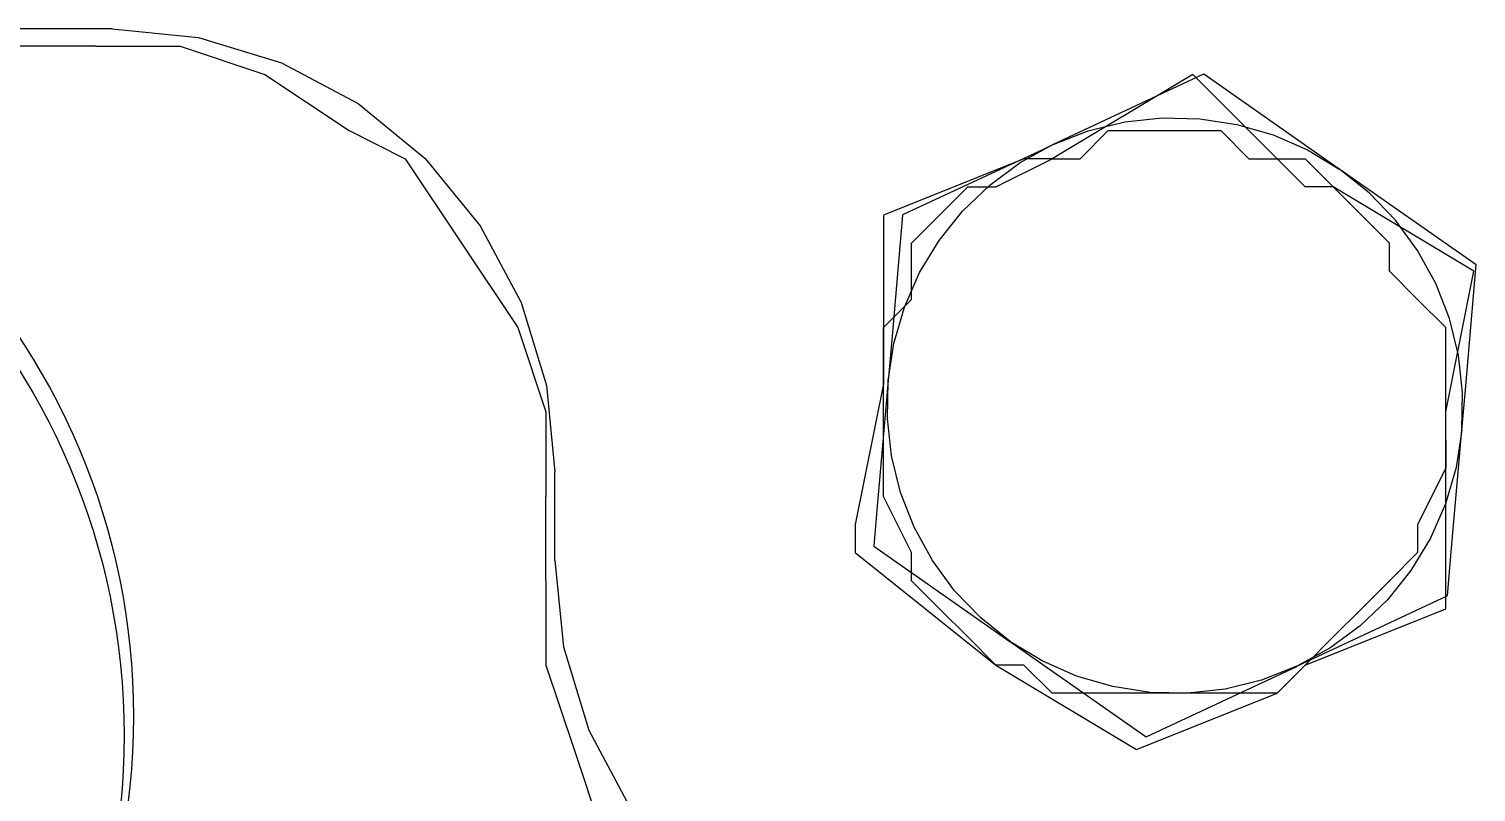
# Model space of a CAD drawing. Extents: x 3 to 592, y 5 to 207.
# Drawn here: x 93.825 to 95.641, y 66.304 to 67.261 of the extents above; entities that cross this region are included whole.
import ezdxf

# ---------------------------------------------------------------- set-up
doc = ezdxf.new("R2010")
doc.units = 0
doc.layers.get('0').update_dxf_attribs({"linetype": 'CONTINUOUS'})

msp = doc.modelspace()

# ---------------------------------------------------------------- linework, layer by layer
at = {"color": 7}
for points in [[(93.929659, 67.261176), (92.263136, 67.261176)], [(93.929659, 67.261176), (92.263136, 67.261176)], [(93.929659, 67.261176), (92.263136, 67.261176)], [(93.929659, 67.261176), (92.263136, 67.261176)], [(93.929659, 67.261176), (92.263136, 67.261176)], [(93.929659, 67.261176), (92.263136, 67.261176)], [(93.929659, 67.261176), (92.263136, 67.261176)], [(93.929659, 67.261176), (92.263136, 67.261176)], [(93.929659, 67.261176), (94.037961, 67.250592), (94.142384, 67.218842), (94.238339, 67.167689), (94.322653, 67.098545), (94.391445, 67.014231), (94.44295, 66.918276), (94.4747, 66.813853), (94.485284, 66.705551)], [(93.929659, 67.261176), (94.037961, 67.250592), (94.142384, 67.218842), (94.238339, 67.167689), (94.322653, 67.098545), (94.391445, 67.014231), (94.44295, 66.918276), (94.4747, 66.813853), (94.485284, 66.705551)], [(93.929659, 67.261176), (94.037961, 67.250592), (94.142384, 67.218842), (94.238339, 67.167689), (94.322653, 67.098545), (94.391445, 67.014231), (94.44295, 66.918276), (94.4747, 66.813853), (94.485284, 66.705551)], [(93.929659, 67.261176), (94.037961, 67.250592), (94.142384, 67.218842), (94.238339, 67.167689), (94.322653, 67.098545), (94.391445, 67.014231), (94.44295, 66.918276), (94.4747, 66.813853), (94.485284, 66.705551)], [(93.929659, 67.261176), (94.037961, 67.250592), (94.142384, 67.218842), (94.238339, 67.167689), (94.322653, 67.098545), (94.391445, 67.014231), (94.44295, 66.918276), (94.4747, 66.813853), (94.485284, 66.705551)], [(93.929659, 67.261176), (94.037961, 67.250592), (94.142384, 67.218842), (94.238339, 67.167689), (94.322653, 67.098545), (94.391445, 67.014231), (94.44295, 66.918276), (94.4747, 66.813853), (94.485284, 66.705551)], [(93.929659, 67.261176), (94.037961, 67.250592), (94.142384, 67.218842), (94.238339, 67.167689), (94.322653, 67.098545), (94.391445, 67.014231), (94.44295, 66.918276), (94.4747, 66.813853), (94.485284, 66.705551)], [(93.929659, 67.261176), (94.037961, 67.250592), (94.142384, 67.218842), (94.238339, 67.167689), (94.322653, 67.098545), (94.391445, 67.014231), (94.44295, 66.918276), (94.4747, 66.813853), (94.485284, 66.705551)], [(93.909444, 67.239444), (92.251389, 67.239444)], [(93.909444, 67.239444), (94.015278, 67.239444), (94.121111, 67.204167), (94.226944, 67.133611), (94.2975, 67.098333), (94.368056, 66.9925), (94.438611, 66.886667), (94.473889, 66.780833), (94.473889, 66.675)], [(95.285278, 67.204167), (95.108889, 67.098333)], [(95.298966, 67.204378), (95.110229, 67.116184)], [(95.298966, 67.204378), (95.110229, 67.116184)], [(95.298966, 67.204378), (95.110229, 67.116184)], [(95.298966, 67.204378), (95.110229, 67.116184)], [(95.298966, 67.204378), (95.110229, 67.116184)], [(95.298966, 67.204378), (95.110229, 67.116184)], [(95.298966, 67.204378), (95.110229, 67.116184)], [(95.298966, 67.204378), (95.110229, 67.116184)], [(95.461667, 67.063056), (95.426389, 67.063056), (95.285278, 67.204167)], [(95.469851, 67.084928), (95.457857, 67.093394), (95.299107, 67.204519)], [(95.469851, 67.084928), (95.457857, 67.093394), (95.299107, 67.204519)], [(95.469851, 67.084928), (95.457857, 67.093394), (95.299107, 67.204519)], [(95.469851, 67.084928), (95.457857, 67.093394), (95.299107, 67.204519)], [(95.469851, 67.084928), (95.457857, 67.093394), (95.299107, 67.204519)], [(95.469851, 67.084928), (95.457857, 67.093394), (95.299107, 67.204519)], [(95.469851, 67.084928), (95.457857, 67.093394), (95.299107, 67.204519)], [(95.469851, 67.084928), (95.457857, 67.093394), (95.299107, 67.204519)], [(95.108889, 67.098333), (95.144167, 67.098333), (95.179444, 67.133611), (95.214722, 67.133611), (95.285278, 67.133611), (95.320556, 67.133611), (95.355833, 67.098333), (95.426389, 67.098333), (95.461667, 67.063056)], [(95.110088, 67.116078), (95.154186, 67.133364), (95.200047, 67.144653), (95.246966, 67.149592), (95.294238, 67.148534), (95.340805, 67.141478), (95.386313, 67.128425), (95.429352, 67.109375), (95.469922, 67.085034)], [(95.110088, 67.116078), (95.154186, 67.133364), (95.200047, 67.144653), (95.246966, 67.149592), (95.294238, 67.148534), (95.340805, 67.141478), (95.386313, 67.128425), (95.429352, 67.109375), (95.469922, 67.085034)], [(95.110088, 67.116078), (95.154186, 67.133364), (95.200047, 67.144653), (95.246966, 67.149592), (95.294238, 67.148534), (95.340805, 67.141478), (95.386313, 67.128425), (95.429352, 67.109375), (95.469922, 67.085034)], [(95.110088, 67.116078), (95.154186, 67.133364), (95.200047, 67.144653), (95.246966, 67.149592), (95.294238, 67.148534), (95.340805, 67.141478), (95.386313, 67.128425), (95.429352, 67.109375), (95.469922, 67.085034)], [(95.110088, 67.116078), (95.154186, 67.133364), (95.200047, 67.144653), (95.246966, 67.149592), (95.294238, 67.148534), (95.340805, 67.141478), (95.386313, 67.128425), (95.429352, 67.109375), (95.469922, 67.085034)], [(95.110088, 67.116078), (95.154186, 67.133364), (95.200047, 67.144653), (95.246966, 67.149592), (95.294238, 67.148534), (95.340805, 67.141478), (95.386313, 67.128425), (95.429352, 67.109375), (95.469922, 67.085034)], [(95.110088, 67.116078), (95.154186, 67.133364), (95.200047, 67.144653), (95.246966, 67.149592), (95.294238, 67.148534), (95.340805, 67.141478), (95.386313, 67.128425), (95.429352, 67.109375), (95.469922, 67.085034)], [(95.110088, 67.116078), (95.154186, 67.133364), (95.200047, 67.144653), (95.246966, 67.149592), (95.294238, 67.148534), (95.340805, 67.141478), (95.386313, 67.128425), (95.429352, 67.109375), (95.469922, 67.085034)], [(94.903255, 66.820098), (94.91031, 66.866664), (94.923716, 66.912172), (94.942413, 66.955564), (94.967107, 66.995781), (94.996388, 67.032822), (95.030608, 67.065278), (95.068708, 67.0935), (95.109983, 67.116078)], [(94.903255, 66.820098), (94.91031, 66.866664), (94.923716, 66.912172), (94.942413, 66.955564), (94.967107, 66.995781), (94.996388, 67.032822), (95.030608, 67.065278), (95.068708, 67.0935), (95.109983, 67.116078)], [(94.903255, 66.820098), (94.91031, 66.866664), (94.923716, 66.912172), (94.942413, 66.955564), (94.967107, 66.995781), (94.996388, 67.032822), (95.030608, 67.065278), (95.068708, 67.0935), (95.109983, 67.116078)], [(94.903255, 66.820098), (94.91031, 66.866664), (94.923716, 66.912172), (94.942413, 66.955564), (94.967107, 66.995781), (94.996388, 67.032822), (95.030608, 67.065278), (95.068708, 67.0935), (95.109983, 67.116078)], [(94.903255, 66.820098), (94.91031, 66.866664), (94.923716, 66.912172), (94.942413, 66.955564), (94.967107, 66.995781), (94.996388, 67.032822), (95.030608, 67.065278), (95.068708, 67.0935), (95.109983, 67.116078)], [(94.903255, 66.820098), (94.91031, 66.866664), (94.923716, 66.912172), (94.942413, 66.955564), (94.967107, 66.995781), (94.996388, 67.032822), (95.030608, 67.065278), (95.068708, 67.0935), (95.109983, 67.116078)], [(94.903255, 66.820098), (94.91031, 66.866664), (94.923716, 66.912172), (94.942413, 66.955564), (94.967107, 66.995781), (94.996388, 67.032822), (95.030608, 67.065278), (95.068708, 67.0935), (95.109983, 67.116078)], [(94.903255, 66.820098), (94.91031, 66.866664), (94.923716, 66.912172), (94.942413, 66.955564), (94.967107, 66.995781), (94.996388, 67.032822), (95.030608, 67.065278), (95.068708, 67.0935), (95.109983, 67.116078)], [(95.110088, 67.116078), (95.096683, 67.109728), (94.921352, 67.027884)], [(95.110088, 67.116078), (95.096683, 67.109728), (94.921352, 67.027884)], [(95.110088, 67.116078), (95.096683, 67.109728), (94.921352, 67.027884)], [(95.110088, 67.116078), (95.096683, 67.109728), (94.921352, 67.027884)], [(95.110088, 67.116078), (95.096683, 67.109728), (94.921352, 67.027884)], [(95.110088, 67.116078), (95.096683, 67.109728), (94.921352, 67.027884)], [(95.110088, 67.116078), (95.096683, 67.109728), (94.921352, 67.027884)], [(95.110088, 67.116078), (95.096683, 67.109728), (94.921352, 67.027884)], [(94.897222, 66.816111), (94.897222, 66.851389), (94.897222, 66.886667), (94.9325, 66.921944), (94.9325, 66.9925), (94.967778, 67.027778), (95.003056, 67.063056), (95.038333, 67.063056), (95.108889, 67.098333)], [(95.108889, 67.098333), (95.073611, 67.098333), (94.897222, 67.027778)], [(95.640737, 66.965512), (95.469992, 67.085104)], [(95.640737, 66.965512), (95.469992, 67.085104)], [(95.640737, 66.965512), (95.469992, 67.085104)], [(95.640737, 66.965512), (95.469992, 67.085104)], [(95.640737, 66.965512), (95.469992, 67.085104)], [(95.640737, 66.965512), (95.469992, 67.085104)], [(95.640737, 66.965512), (95.469992, 67.085104)], [(95.640737, 66.965512), (95.469992, 67.085104)], [(95.62278, 66.757797), (95.623839, 66.805069), (95.618547, 66.851989), (95.607258, 66.89785), (95.590325, 66.941947), (95.567394, 66.983222), (95.539525, 67.021322), (95.506716, 67.055541), (95.470028, 67.084822)], [(95.62278, 66.757797), (95.623839, 66.805069), (95.618547, 66.851989), (95.607258, 66.89785), (95.590325, 66.941947), (95.567394, 66.983222), (95.539525, 67.021322), (95.506716, 67.055541), (95.470028, 67.084822)], [(95.62278, 66.757797), (95.623839, 66.805069), (95.618547, 66.851989), (95.607258, 66.89785), (95.590325, 66.941947), (95.567394, 66.983222), (95.539525, 67.021322), (95.506716, 67.055541), (95.470028, 67.084822)], [(95.62278, 66.757797), (95.623839, 66.805069), (95.618547, 66.851989), (95.607258, 66.89785), (95.590325, 66.941947), (95.567394, 66.983222), (95.539525, 67.021322), (95.506716, 67.055541), (95.470028, 67.084822)], [(95.62278, 66.757797), (95.623839, 66.805069), (95.618547, 66.851989), (95.607258, 66.89785), (95.590325, 66.941947), (95.567394, 66.983222), (95.539525, 67.021322), (95.506716, 67.055541), (95.470028, 67.084822)], [(95.62278, 66.757797), (95.623839, 66.805069), (95.618547, 66.851989), (95.607258, 66.89785), (95.590325, 66.941947), (95.567394, 66.983222), (95.539525, 67.021322), (95.506716, 67.055541), (95.470028, 67.084822)], [(95.62278, 66.757797), (95.623839, 66.805069), (95.618547, 66.851989), (95.607258, 66.89785), (95.590325, 66.941947), (95.567394, 66.983222), (95.539525, 67.021322), (95.506716, 67.055541), (95.470028, 67.084822)], [(95.62278, 66.757797), (95.623839, 66.805069), (95.618547, 66.851989), (95.607258, 66.89785), (95.590325, 66.941947), (95.567394, 66.983222), (95.539525, 67.021322), (95.506716, 67.055541), (95.470028, 67.084822)], [(95.602778, 66.745556), (95.602778, 66.780833), (95.602778, 66.851389), (95.602778, 66.886667), (95.5675, 66.921944), (95.532222, 66.957222), (95.532222, 66.9925), (95.496944, 67.027778), (95.461667, 67.063056)], [(95.638056, 66.957222), (95.461667, 67.063056)], [(94.897222, 67.027778), (94.897222, 66.851389), (94.897222, 66.816111)], [(94.921211, 67.027813), (94.907806, 66.870827), (94.903219, 66.820027)], [(94.921211, 67.027813), (94.907806, 66.870827), (94.903219, 66.820027)], [(94.921211, 67.027813), (94.907806, 66.870827), (94.903219, 66.820027)], [(94.921211, 67.027813), (94.907806, 66.870827), (94.903219, 66.820027)], [(94.921211, 67.027813), (94.907806, 66.870827), (94.903219, 66.820027)], [(94.921211, 67.027813), (94.907806, 66.870827), (94.903219, 66.820027)], [(94.921211, 67.027813), (94.907806, 66.870827), (94.903219, 66.820027)], [(94.921211, 67.027813), (94.907806, 66.870827), (94.903219, 66.820027)], [(95.602778, 66.745556), (95.602778, 66.780833), (95.638056, 66.957222)], [(95.62278, 66.757797), (95.627366, 66.808597), (95.640772, 66.965583)], [(95.62278, 66.757797), (95.627366, 66.808597), (95.640772, 66.965583)], [(95.62278, 66.757797), (95.627366, 66.808597), (95.640772, 66.965583)], [(95.62278, 66.757797), (95.627366, 66.808597), (95.640772, 66.965583)], [(95.62278, 66.757797), (95.627366, 66.808597), (95.640772, 66.965583)], [(95.62278, 66.757797), (95.627366, 66.808597), (95.640772, 66.965583)], [(95.62278, 66.757797), (95.627366, 66.808597), (95.640772, 66.965583)], [(95.62278, 66.757797), (95.627366, 66.808597), (95.640772, 66.965583)], [(94.897222, 66.816111), (94.861944, 66.639722), (94.861944, 66.604444)], [(94.903255, 66.820098), (94.889144, 66.65782), (94.885263, 66.612311)], [(94.903255, 66.820098), (94.889144, 66.65782), (94.885263, 66.612311)], [(94.903255, 66.820098), (94.889144, 66.65782), (94.885263, 66.612311)], [(94.903255, 66.820098), (94.889144, 66.65782), (94.885263, 66.612311)], [(94.903255, 66.820098), (94.889144, 66.65782), (94.885263, 66.612311)], [(94.903255, 66.820098), (94.889144, 66.65782), (94.885263, 66.612311)], [(94.903255, 66.820098), (94.889144, 66.65782), (94.885263, 66.612311)], [(94.903255, 66.820098), (94.889144, 66.65782), (94.885263, 66.612311)], [(95.038333, 66.463333), (95.003056, 66.498611), (94.967778, 66.533889), (94.9325, 66.569167), (94.9325, 66.604444), (94.897222, 66.675), (94.897222, 66.710278), (94.897222, 66.745556), (94.897222, 66.816111)], [(95.056149, 66.492967), (95.01946, 66.5226), (94.986651, 66.556467), (94.958782, 66.594567), (94.935851, 66.636194), (94.918565, 66.679939), (94.907276, 66.7258), (94.902337, 66.772719), (94.903396, 66.819992)], [(95.056149, 66.492967), (95.01946, 66.5226), (94.986651, 66.556467), (94.958782, 66.594567), (94.935851, 66.636194), (94.918565, 66.679939), (94.907276, 66.7258), (94.902337, 66.772719), (94.903396, 66.819992)], [(95.056149, 66.492967), (95.01946, 66.5226), (94.986651, 66.556467), (94.958782, 66.594567), (94.935851, 66.636194), (94.918565, 66.679939), (94.907276, 66.7258), (94.902337, 66.772719), (94.903396, 66.819992)], [(95.056149, 66.492967), (95.01946, 66.5226), (94.986651, 66.556467), (94.958782, 66.594567), (94.935851, 66.636194), (94.918565, 66.679939), (94.907276, 66.7258), (94.902337, 66.772719), (94.903396, 66.819992)], [(95.056149, 66.492967), (95.01946, 66.5226), (94.986651, 66.556467), (94.958782, 66.594567), (94.935851, 66.636194), (94.918565, 66.679939), (94.907276, 66.7258), (94.902337, 66.772719), (94.903396, 66.819992)], [(95.056149, 66.492967), (95.01946, 66.5226), (94.986651, 66.556467), (94.958782, 66.594567), (94.935851, 66.636194), (94.918565, 66.679939), (94.907276, 66.7258), (94.902337, 66.772719), (94.903396, 66.819992)], [(95.056149, 66.492967), (95.01946, 66.5226), (94.986651, 66.556467), (94.958782, 66.594567), (94.935851, 66.636194), (94.918565, 66.679939), (94.907276, 66.7258), (94.902337, 66.772719), (94.903396, 66.819992)], [(95.056149, 66.492967), (95.01946, 66.5226), (94.986651, 66.556467), (94.958782, 66.594567), (94.935851, 66.636194), (94.918565, 66.679939), (94.907276, 66.7258), (94.902337, 66.772719), (94.903396, 66.819992)], [(95.62278, 66.757797), (95.615725, 66.71123), (95.602319, 66.665722), (95.583622, 66.62233), (95.558927, 66.582114), (95.529647, 66.545072), (95.495427, 66.512616), (95.457327, 66.484394), (95.416052, 66.461816)], [(95.62278, 66.757797), (95.615725, 66.71123), (95.602319, 66.665722), (95.583622, 66.62233), (95.558927, 66.582114), (95.529647, 66.545072), (95.495427, 66.512616), (95.457327, 66.484394), (95.416052, 66.461816)], [(95.62278, 66.757797), (95.615725, 66.71123), (95.602319, 66.665722), (95.583622, 66.62233), (95.558927, 66.582114), (95.529647, 66.545072), (95.495427, 66.512616), (95.457327, 66.484394), (95.416052, 66.461816)], [(95.62278, 66.757797), (95.615725, 66.71123), (95.602319, 66.665722), (95.583622, 66.62233), (95.558927, 66.582114), (95.529647, 66.545072), (95.495427, 66.512616), (95.457327, 66.484394), (95.416052, 66.461816)], [(95.62278, 66.757797), (95.615725, 66.71123), (95.602319, 66.665722), (95.583622, 66.62233), (95.558927, 66.582114), (95.529647, 66.545072), (95.495427, 66.512616), (95.457327, 66.484394), (95.416052, 66.461816)], [(95.62278, 66.757797), (95.615725, 66.71123), (95.602319, 66.665722), (95.583622, 66.62233), (95.558927, 66.582114), (95.529647, 66.545072), (95.495427, 66.512616), (95.457327, 66.484394), (95.416052, 66.461816)], [(95.62278, 66.757797), (95.615725, 66.71123), (95.602319, 66.665722), (95.583622, 66.62233), (95.558927, 66.582114), (95.529647, 66.545072), (95.495427, 66.512616), (95.457327, 66.484394), (95.416052, 66.461816)], [(95.62278, 66.757797), (95.615725, 66.71123), (95.602319, 66.665722), (95.583622, 66.62233), (95.558927, 66.582114), (95.529647, 66.545072), (95.495427, 66.512616), (95.457327, 66.484394), (95.416052, 66.461816)], [(95.604789, 66.550117), (95.608669, 66.595625), (95.62278, 66.757903)], [(95.604789, 66.550117), (95.608669, 66.595625), (95.62278, 66.757903)], [(95.604789, 66.550117), (95.608669, 66.595625), (95.62278, 66.757903)], [(95.604789, 66.550117), (95.608669, 66.595625), (95.62278, 66.757903)], [(95.604789, 66.550117), (95.608669, 66.595625), (95.62278, 66.757903)], [(95.604789, 66.550117), (95.608669, 66.595625), (95.62278, 66.757903)], [(95.604789, 66.550117), (95.608669, 66.595625), (95.62278, 66.757903)], [(95.604789, 66.550117), (95.608669, 66.595625), (95.62278, 66.757903)], [(95.602778, 66.745556), (95.602778, 66.710278), (95.5675, 66.639722), (95.5675, 66.604444), (95.532222, 66.569167), (95.496944, 66.533889), (95.461667, 66.498611), (95.426389, 66.463333), (95.391111, 66.428056)], [(95.602778, 66.533889), (95.602778, 66.569167), (95.602778, 66.745556)], [(94.485248, 66.594496), (94.485248, 66.705621)], [(94.485248, 66.594496), (94.485248, 66.705621)], [(94.485248, 66.594496), (94.485248, 66.705621)], [(94.485248, 66.594496), (94.485248, 66.705621)], [(94.485248, 66.594496), (94.485248, 66.705621)], [(94.485248, 66.594496), (94.485248, 66.705621)], [(94.485248, 66.594496), (94.485248, 66.705621)], [(94.485248, 66.594496), (94.485248, 66.705621)], [(94.473889, 66.569167), (94.473889, 66.675)], [(94.885263, 66.612382), (95.056007, 66.49279)], [(94.885263, 66.612382), (95.056007, 66.49279)], [(94.885263, 66.612382), (95.056007, 66.49279)], [(94.885263, 66.612382), (95.056007, 66.49279)], [(94.885263, 66.612382), (95.056007, 66.49279)], [(94.885263, 66.612382), (95.056007, 66.49279)], [(94.885263, 66.612382), (95.056007, 66.49279)], [(94.885263, 66.612382), (95.056007, 66.49279)], [(94.485248, 66.594496), (94.495832, 66.486193), (94.527582, 66.381771), (94.578734, 66.285816), (94.647879, 66.201502), (94.732193, 66.13271), (94.828148, 66.081204), (94.932571, 66.049454), (95.040873, 66.038871)], [(94.485248, 66.594496), (94.495832, 66.486193), (94.527582, 66.381771), (94.578734, 66.285816), (94.647879, 66.201502), (94.732193, 66.13271), (94.828148, 66.081204), (94.932571, 66.049454), (95.040873, 66.038871)], [(94.485248, 66.594496), (94.495832, 66.486193), (94.527582, 66.381771), (94.578734, 66.285816), (94.647879, 66.201502), (94.732193, 66.13271), (94.828148, 66.081204), (94.932571, 66.049454), (95.040873, 66.038871)], [(94.485248, 66.594496), (94.495832, 66.486193), (94.527582, 66.381771), (94.578734, 66.285816), (94.647879, 66.201502), (94.732193, 66.13271), (94.828148, 66.081204), (94.932571, 66.049454), (95.040873, 66.038871)], [(94.485248, 66.594496), (94.495832, 66.486193), (94.527582, 66.381771), (94.578734, 66.285816), (94.647879, 66.201502), (94.732193, 66.13271), (94.828148, 66.081204), (94.932571, 66.049454), (95.040873, 66.038871)], [(94.485248, 66.594496), (94.495832, 66.486193), (94.527582, 66.381771), (94.578734, 66.285816), (94.647879, 66.201502), (94.732193, 66.13271), (94.828148, 66.081204), (94.932571, 66.049454), (95.040873, 66.038871)], [(94.485248, 66.594496), (94.495832, 66.486193), (94.527582, 66.381771), (94.578734, 66.285816), (94.647879, 66.201502), (94.732193, 66.13271), (94.828148, 66.081204), (94.932571, 66.049454), (95.040873, 66.038871)], [(94.485248, 66.594496), (94.495832, 66.486193), (94.527582, 66.381771), (94.578734, 66.285816), (94.647879, 66.201502), (94.732193, 66.13271), (94.828148, 66.081204), (94.932571, 66.049454), (95.040873, 66.038871)], [(94.861944, 66.604444), (95.038333, 66.463333)], [(94.473889, 66.569167), (94.473889, 66.463333), (94.509167, 66.3575), (94.544444, 66.251667), (94.615, 66.181111), (94.720833, 66.110556), (94.826667, 66.075278), (94.897222, 66.04), (95.038333, 66.004722)], [(95.391111, 66.428056), (95.426389, 66.463333), (95.602778, 66.533889)], [(95.415911, 66.461816), (95.429317, 66.468166), (95.604647, 66.550011)], [(95.415911, 66.461816), (95.429317, 66.468166), (95.604647, 66.550011)], [(95.415911, 66.461816), (95.429317, 66.468166), (95.604647, 66.550011)], [(95.415911, 66.461816), (95.429317, 66.468166), (95.604647, 66.550011)], [(95.415911, 66.461816), (95.429317, 66.468166), (95.604647, 66.550011)], [(95.415911, 66.461816), (95.429317, 66.468166), (95.604647, 66.550011)], [(95.415911, 66.461816), (95.429317, 66.468166), (95.604647, 66.550011)], [(95.415911, 66.461816), (95.429317, 66.468166), (95.604647, 66.550011)], [(95.415911, 66.461816), (95.371814, 66.44453), (95.325953, 66.433241), (95.279034, 66.428302), (95.231761, 66.429008), (95.185195, 66.436416), (95.139686, 66.449469), (95.096647, 66.468519), (95.056078, 66.492861)], [(95.415911, 66.461816), (95.371814, 66.44453), (95.325953, 66.433241), (95.279034, 66.428302), (95.231761, 66.429008), (95.185195, 66.436416), (95.139686, 66.449469), (95.096647, 66.468519), (95.056078, 66.492861)], [(95.415911, 66.461816), (95.371814, 66.44453), (95.325953, 66.433241), (95.279034, 66.428302), (95.231761, 66.429008), (95.185195, 66.436416), (95.139686, 66.449469), (95.096647, 66.468519), (95.056078, 66.492861)], [(95.415911, 66.461816), (95.371814, 66.44453), (95.325953, 66.433241), (95.279034, 66.428302), (95.231761, 66.429008), (95.185195, 66.436416), (95.139686, 66.449469), (95.096647, 66.468519), (95.056078, 66.492861)], [(95.415911, 66.461816), (95.371814, 66.44453), (95.325953, 66.433241), (95.279034, 66.428302), (95.231761, 66.429008), (95.185195, 66.436416), (95.139686, 66.449469), (95.096647, 66.468519), (95.056078, 66.492861)], [(95.415911, 66.461816), (95.371814, 66.44453), (95.325953, 66.433241), (95.279034, 66.428302), (95.231761, 66.429008), (95.185195, 66.436416), (95.139686, 66.449469), (95.096647, 66.468519), (95.056078, 66.492861)], [(95.415911, 66.461816), (95.371814, 66.44453), (95.325953, 66.433241), (95.279034, 66.428302), (95.231761, 66.429008), (95.185195, 66.436416), (95.139686, 66.449469), (95.096647, 66.468519), (95.056078, 66.492861)], [(95.415911, 66.461816), (95.371814, 66.44453), (95.325953, 66.433241), (95.279034, 66.428302), (95.231761, 66.429008), (95.185195, 66.436416), (95.139686, 66.449469), (95.096647, 66.468519), (95.056078, 66.492861)], [(95.056149, 66.492967), (95.068143, 66.4845), (95.226893, 66.373375)], [(95.056149, 66.492967), (95.068143, 66.4845), (95.226893, 66.373375)], [(95.056149, 66.492967), (95.068143, 66.4845), (95.226893, 66.373375)], [(95.056149, 66.492967), (95.068143, 66.4845), (95.226893, 66.373375)], [(95.056149, 66.492967), (95.068143, 66.4845), (95.226893, 66.373375)], [(95.056149, 66.492967), (95.068143, 66.4845), (95.226893, 66.373375)], [(95.056149, 66.492967), (95.068143, 66.4845), (95.226893, 66.373375)], [(95.056149, 66.492967), (95.068143, 66.4845), (95.226893, 66.373375)], [(95.391111, 66.428056), (95.355833, 66.428056), (95.320556, 66.428056), (95.25, 66.428056), (95.214722, 66.428056), (95.179444, 66.428056), (95.108889, 66.428056), (95.073611, 66.463333), (95.038333, 66.463333)], [(95.038333, 66.463333), (95.214722, 66.3575)], [(95.227069, 66.373516), (95.415806, 66.461711)], [(95.227069, 66.373516), (95.415806, 66.461711)], [(95.227069, 66.373516), (95.415806, 66.461711)], [(95.227069, 66.373516), (95.415806, 66.461711)], [(95.227069, 66.373516), (95.415806, 66.461711)], [(95.227069, 66.373516), (95.415806, 66.461711)], [(95.227069, 66.373516), (95.415806, 66.461711)], [(95.227069, 66.373516), (95.415806, 66.461711)], [(95.214722, 66.3575), (95.391111, 66.428056)]]:
    msp.add_lwpolyline(points, dxfattribs=at)
for centre, radius in [((93.096327, 66.398846), 0.86016), ((93.096327, 66.398846), 0.86016), ((93.096327, 66.398846), 0.86016), ((93.096327, 66.398846), 0.86016), ((93.096327, 66.398846), 0.86016), ((93.096327, 66.398846), 0.86016), ((93.096327, 66.398846), 0.86016), ((93.096327, 66.398846), 0.86016), ((93.080417, 66.375139), 0.864306)]:
    msp.add_circle(centre, radius, dxfattribs=at)

doc.saveas('drawing.dxf')
